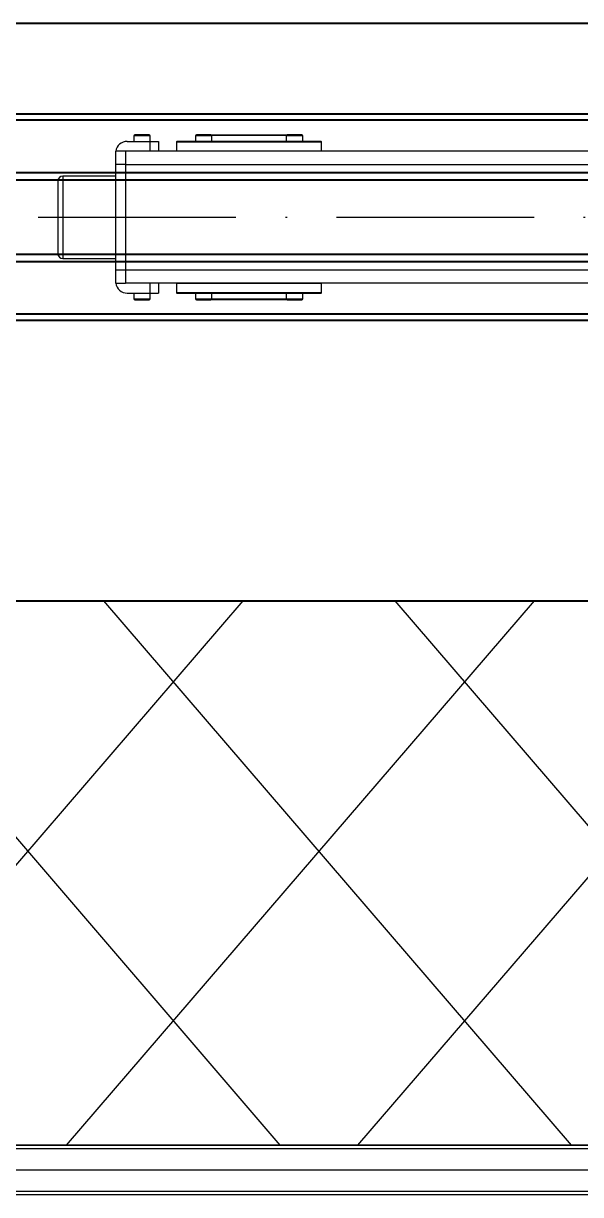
# Model space of a CAD drawing. Header units: centimetres. Extents: x 470464 to 524273, y 49611 to 59074.
# Drawn here: x 503091.4 to 503125.2, y 52481.1 to 52552.1 of the extents above; entities that cross this region are included whole.
import ezdxf

# ---------------------------------------------------------------- set-up
doc = ezdxf.new("R2010")
doc.units = ezdxf.units.CM
doc.header["$MEASUREMENT"] = 0
doc.linetypes.add('1244_Aselsan_MIUM_3000$0$ACAD_ISO10W100', pattern=[18, 12, -3, 0, -3])
doc.linetypes.add('CENTER', pattern=[50.8, 31.75, -6.35, 6.35, -6.35])
doc.layers.add('S-COLS-CONC', color=4, linetype='Continuous', lineweight=40)
doc.layers.add('vinç', color=7, linetype='Continuous')

# ---------------------------------------------------------------- blocks, each defined once
blk = doc.blocks.new('rdthtrjyrjrtdtrhtjytj')
at = {"color": 2, "linetype": 'Continuous', "ltscale": 2}
for p, q in [((413659.332, 75637.336), (413687.721, 75670.338)), ((413689.973, 75637.336), (413661.584, 75670.338)), ((413677.01, 75637.336), (413705.399, 75670.338)), ((413707.651, 75637.336), (413679.261, 75670.338)), ((413694.688, 75637.336), (413723.077, 75670.338)), ((413725.328, 75637.336), (413696.939, 75670.338))]:
    blk.add_line(p, q, dxfattribs=at)
at = {"color": 2}
for p, q in [((414480.785, 75637.338), (413397.785, 75637.338)), ((413397.785, 75634.338), (414480.785, 75634.338))]:
    blk.add_line(p, q, dxfattribs=at)
at = {"color": 2, "ltscale": 3}
for p, q in [((413397.785, 75637.138), (414480.785, 75637.136)), ((413397.785, 75634.539), (414480.785, 75634.539))]:
    blk.add_line(p, q, dxfattribs=at)
at = {"color": 2, "ltscale": 0.4}
blk.add_line((413639.285, 75637.336), (413839.285, 75637.336), dxfattribs=at)
at = {"color": 2, "linetype": 'CENTER', "ltscale": 30}
blk.add_line((413397.785, 75635.838), (414480.785, 75635.836), dxfattribs=at)
at = {"layer": 'vinç', "color": 2}
blk.add_line((414481.785, 75670.338), (413396.785, 75670.338), dxfattribs=at)
blk = doc.blocks.new('ytrbnjytrbtrbrervrer')
at = {"color": 2, "linetype": 'Continuous', "lineweight": 25}
for p, q in [((429327.711, 71718.591), (429329.111, 71718.591)), ((429328.611, 71718.931), (429328.111, 71718.931)), ((429328.111, 71718.931), (429328.111, 71718.591)), ((429329.111, 71718.931), (429328.611, 71718.931)), ((429329.111, 71718.591), (429329.111, 71718.931)), ((429329.111, 71717.991), (429329.111, 71718.591)), ((429329.111, 71718.591), (429329.611, 71718.591)), ((429329.611, 71718.591), (429329.611, 71717.991)), ((429330.736, 71718.591), (429330.711, 71718.566)), ((429330.711, 71718.566), (429330.711, 71718.016)), ((429330.711, 71718.566), (429339.511, 71718.566)), ((429331.903, 71718.591), (429330.736, 71718.591)), ((429332.353, 71718.931), (429331.853, 71718.931)), ((429331.853, 71718.931), (429331.853, 71718.591)), ((429332.137, 71718.591), (429331.903, 71718.591)), ((429338.085, 71718.591), (429332.137, 71718.591)), ((429332.853, 71718.931), (429332.353, 71718.931)), ((429337.384, 71718.971), (429332.838, 71718.971)), ((429337.371, 71718.946), (429332.851, 71718.946)), ((429332.853, 71718.591), (429332.853, 71718.931)), ((429337.869, 71718.931), (429337.369, 71718.931)), ((429337.369, 71718.931), (429337.369, 71718.591)), ((429338.369, 71718.931), (429337.869, 71718.931)), ((429338.319, 71718.591), (429338.085, 71718.591)), ((429339.486, 71718.591), (429338.319, 71718.591)), ((429338.369, 71718.591), (429338.369, 71718.931)), ((429339.511, 71718.566), (429339.486, 71718.591)), ((429339.511, 71718.016), (429339.511, 71718.566)), ((429327.011, 71717.991), (429327.011, 71717.191)), ((429327.611, 71717.991), (429327.011, 71717.991)), ((429376.111, 71717.991), (429327.611, 71717.991)), ((429327.611, 71717.991), (429327.611, 71717.191)), ((429330.711, 71718.016), (429330.736, 71717.991)), ((429330.711, 71718.016), (429339.511, 71718.016)), ((429339.486, 71717.991), (429339.511, 71718.016)), ((429327.011, 71717.191), (429327.011, 71710.791)), ((429327.611, 71717.191), (429327.011, 71717.191)), ((429327.611, 71717.191), (429376.111, 71717.191)), ((429327.611, 71717.191), (429327.611, 71710.791)), ((429323.811, 71716.491), (429323.811, 71711.491)), ((429327.011, 71716.491), (429323.811, 71716.491)), ((429323.811, 71711.491), (429327.011, 71711.491)), ((429327.611, 71710.791), (429327.011, 71710.791)), ((429327.011, 71710.791), (429327.011, 71709.991)), ((429376.111, 71710.791), (429327.611, 71710.791)), ((429327.611, 71710.791), (429327.611, 71709.991)), ((429327.011, 71709.991), (429327.611, 71709.991)), ((429376.111, 71709.991), (429327.611, 71709.991)), ((429327.711, 71709.391), (429329.111, 71709.391)), ((429328.111, 71709.391), (429328.111, 71709.051)), ((429329.111, 71709.391), (429329.111, 71709.991)), ((429329.111, 71709.051), (429329.111, 71709.391)), ((429329.111, 71709.391), (429329.611, 71709.391)), ((429329.611, 71709.991), (429329.611, 71709.391)), ((429330.736, 71709.991), (429330.711, 71709.966)), ((429330.711, 71709.966), (429330.711, 71709.416)), ((429339.511, 71709.966), (429330.711, 71709.966)), ((429330.711, 71709.416), (429330.736, 71709.391)), ((429339.511, 71709.416), (429330.711, 71709.416)), ((429330.736, 71709.391), (429331.903, 71709.391)), ((429331.853, 71709.391), (429331.853, 71709.051)), ((429331.903, 71709.391), (429332.137, 71709.391)), ((429332.137, 71709.391), (429338.085, 71709.391)), ((429332.853, 71709.051), (429332.853, 71709.391)), ((429337.369, 71709.391), (429337.369, 71709.051)), ((429338.085, 71709.391), (429338.319, 71709.391)), ((429338.319, 71709.391), (429339.486, 71709.391)), ((429338.369, 71709.051), (429338.369, 71709.391)), ((429339.511, 71709.966), (429339.486, 71709.991)), ((429339.486, 71709.391), (429339.511, 71709.416)), ((429339.511, 71709.416), (429339.511, 71709.966)), ((429328.111, 71709.051), (429329.111, 71709.051)), ((429331.853, 71709.051), (429332.853, 71709.051)), ((429332.838, 71709.011), (429337.384, 71709.011)), ((429332.851, 71709.036), (429337.371, 71709.036)), ((429337.369, 71709.051), (429337.869, 71709.051)), ((429337.869, 71709.051), (429338.369, 71709.051))]:
    blk.add_line(p, q, dxfattribs=at)
for centre, radius, start, end in [((429327.711, 71717.891), 0.7, 90, 171.78679), ((429328.171, 71718.931), 0.06, 90, 180), ((429329.051, 71718.931), 0.06, 0, 90), ((429331.913, 71718.931), 0.06, 90, 180), ((429332.793, 71718.931), 0.06, 0, 90), ((429337.429, 71718.931), 0.06, 90, 180), ((429338.309, 71718.931), 0.06, 0, 90), ((429323.811, 71716.191), 0.3, 90, 180), ((429323.811, 71711.791), 0.3, 180, 270), ((429327.711, 71710.091), 0.7, 188.21321, 270), ((429328.171, 71709.051), 0.06, 180, 270), ((429329.051, 71709.051), 0.06, 270, 0), ((429331.913, 71709.051), 0.06, 180, 270), ((429332.793, 71709.051), 0.06, 270, 0), ((429337.429, 71709.051), 0.06, 180, 270), ((429338.309, 71709.051), 0.06, 270, 0)]:
    blk.add_arc(centre, radius, start, end, dxfattribs=at)
for points, knots in [([(429328.611, 71718.991), (429328.556, 71718.991), (429328.47, 71718.991), (429328.368, 71718.991), (429328.298, 71718.991), (429328.241, 71718.991), (429328.186, 71718.991), (429328.177, 71718.991), (429328.171, 71718.991)], [0, 0, 0, 0, 0.239452, 0.368355, 0.499999, 0.631637, 0.760543, 1, 1, 1, 1]), ([(429329.051, 71718.991), (429329.045, 71718.991), (429329.036, 71718.991), (429328.981, 71718.991), (429328.924, 71718.991), (429328.854, 71718.991), (429328.751, 71718.991), (429328.666, 71718.991), (429328.611, 71718.991)], [0, 0, 0, 0, 0.239455, 0.36836, 0.499997, 0.631639, 0.760541, 1, 1, 1, 1]), ([(429332.353, 71718.991), (429332.298, 71718.991), (429332.213, 71718.991), (429332.11, 71718.991), (429332.04, 71718.991), (429331.983, 71718.991), (429331.928, 71718.991), (429331.919, 71718.991), (429331.913, 71718.991)], [0, 0, 0, 0, 0.239453, 0.368364, 0.499998, 0.63164, 0.760543, 1, 1, 1, 1]), ([(429332.793, 71718.991), (429332.787, 71718.991), (429332.778, 71718.991), (429332.723, 71718.991), (429332.667, 71718.991), (429332.596, 71718.991), (429332.494, 71718.991), (429332.409, 71718.991), (429332.353, 71718.991)], [0, 0, 0, 0, 0.2394553, 0.3683576, 0.4999979, 0.6316382, 0.7605404, 1, 1, 1, 1]), ([(429337.869, 71718.991), (429337.813, 71718.991), (429337.728, 71718.991), (429337.626, 71718.991), (429337.555, 71718.991), (429337.498, 71718.991), (429337.444, 71718.991), (429337.435, 71718.991), (429337.429, 71718.991)], [0, 0, 0, 0, 0.239453, 0.368356, 0.499998, 0.631639, 0.760543, 1, 1, 1, 1]), ([(429338.309, 71718.991), (429338.303, 71718.991), (429338.294, 71718.991), (429338.239, 71718.991), (429338.182, 71718.991), (429338.112, 71718.991), (429338.009, 71718.991), (429337.924, 71718.991), (429337.869, 71718.991)], [0, 0, 0, 0, 0.2394553, 0.3683576, 0.4999979, 0.6316382, 0.7605404, 1, 1, 1, 1]), ([(429323.511, 71716.183), (429323.511, 71716.185), (429323.511, 71716.197), (429323.511, 71716.129), (429323.511, 71715.975), (429323.511, 71715.77), (429323.511, 71715.573), (429323.511, 71715.36), (429323.511, 71715.07), (429323.511, 71714.692), (429323.511, 71714.291), (429323.511, 71713.864), (429323.511, 71713.426), (429323.511, 71713.002), (429323.511, 71712.682), (429323.511, 71712.456), (429323.511, 71712.259), (429323.511, 71712.055), (429323.511, 71711.954), (429323.511, 71711.905)], [0, 0, 0, 0, 0.019357, 0.091014, 0.164192, 0.23737, 0.27324, 0.309119, 0.377917, 0.442825, 0.507735, 0.576532, 0.648189, 0.721367, 0.794545, 0.830415, 0.866294, 0.935091, 1, 1, 1, 1]), ([(429323.511, 71711.905), (429323.511, 71711.867), (429323.511, 71711.8), (429323.511, 71711.8), (429323.511, 71711.8)], [0, 0, 0, 0, 0.5676398, 1, 1, 1, 1]), ([(429328.171, 71708.991), (429328.177, 71708.991), (429328.186, 71708.991), (429328.241, 71708.991), (429328.298, 71708.991), (429328.368, 71708.991), (429328.47, 71708.991), (429328.556, 71708.991), (429328.611, 71708.991)], [0, 0, 0, 0, 0.239457, 0.368363, 0.500001, 0.631645, 0.760548, 1, 1, 1, 1]), ([(429328.611, 71708.991), (429328.666, 71708.991), (429328.751, 71708.991), (429328.854, 71708.991), (429328.924, 71708.991), (429328.981, 71708.991), (429329.036, 71708.991), (429329.045, 71708.991), (429329.051, 71708.991)], [0, 0, 0, 0, 0.239459, 0.368361, 0.500003, 0.63164, 0.760545, 1, 1, 1, 1]), ([(429331.913, 71708.991), (429331.919, 71708.991), (429331.928, 71708.991), (429331.983, 71708.991), (429332.04, 71708.991), (429332.11, 71708.991), (429332.213, 71708.991), (429332.298, 71708.991), (429332.353, 71708.991)], [0, 0, 0, 0, 0.239457, 0.36836, 0.500002, 0.631636, 0.760547, 1, 1, 1, 1]), ([(429332.353, 71708.991), (429332.409, 71708.991), (429332.494, 71708.991), (429332.596, 71708.991), (429332.667, 71708.991), (429332.723, 71708.991), (429332.778, 71708.991), (429332.787, 71708.991), (429332.793, 71708.991)], [0, 0, 0, 0, 0.2394596, 0.3683618, 0.5000021, 0.6316424, 0.7605447, 1, 1, 1, 1]), ([(429337.429, 71708.991), (429337.435, 71708.991), (429337.444, 71708.991), (429337.498, 71708.991), (429337.555, 71708.991), (429337.626, 71708.991), (429337.728, 71708.991), (429337.813, 71708.991), (429337.869, 71708.991)], [0, 0, 0, 0, 0.239457, 0.368361, 0.500002, 0.631644, 0.760547, 1, 1, 1, 1]), ([(429337.869, 71708.991), (429337.924, 71708.991), (429338.009, 71708.991), (429338.112, 71708.991), (429338.182, 71708.991), (429338.239, 71708.991), (429338.294, 71708.991), (429338.303, 71708.991), (429338.309, 71708.991)], [0, 0, 0, 0, 0.2394596, 0.3683618, 0.5000021, 0.6316424, 0.7605447, 1, 1, 1, 1])]:
    blk.add_open_spline(points, degree=3, knots=knots, dxfattribs=at)
blk = doc.blocks.new('tfdyktstrkydsrtdykulkdtkyg')
at = {"color": 2, "linetype": '1244_Aselsan_MIUM_3000$0$ACAD_ISO10W100'}
blk.add_line((413349.485, 75894.588), (414524.685, 75894.588), dxfattribs=at)
at = {"layer": 'S-COLS-CONC', "color": 2}
for p, q in [((414524.685, 75900.838), (413349.485, 75900.838)), ((414524.685, 75900.472), (413349.485, 75900.472)), ((414524.685, 75897.288), (413349.485, 75897.288)), ((414524.685, 75896.838), (413349.485, 75896.838)), ((414524.685, 75892.338), (413349.485, 75892.338)), ((414524.685, 75891.888), (413349.485, 75891.888)), ((414524.685, 75888.704), (413349.485, 75888.704)), ((414524.685, 75888.338), (413349.485, 75888.338))]:
    blk.add_line(p, q, dxfattribs=at)
blk = doc.blocks.new('dsrtertytresutrjdfurtdh')
at = {"layer": 'S-COLS-CONC', "color": 2}
blk.add_lwpolyline([(413334.385, 75806.838), (414539.785, 75806.838), (414539.785, 75771.838), (413334.385, 75771.838)], close=True, dxfattribs=at)
at = {"layer": 'vinç', "color": 2}
blk.add_blockref('tfdyktstrkydsrtdykulkdtkyg', (0, -111), dxfattribs=at)
blk = doc.blocks.new('ppppppppprwwwwwww')
at = {"layer": 'vinç', "color": 2, "xscale": -1, "rotation": 180}
blk.add_blockref('dsrtertytresutrjdfurtdh', (0, 151477.176), dxfattribs=at)
blk = doc.blocks.new('teyrujehkutk5rjykturjset')
at = {"layer": 'vinç', "color": 2}
for name, p in [('ytrbnjytrbtrbrervrer', (-15647.027, 3979.597)), ('ppppppppprwwwwwww', (0, 0)), ('rdthtrjyrjrtdtrhtjytj', (0, 0))]:
    blk.add_blockref(name, p, dxfattribs=at)
blk = doc.blocks.new('rtrtjhrkıtyurjtyrkurjt')
at = {"layer": 'vinç', "color": 2}
blk.add_blockref('teyrujehkutk5rjykturjset', (3449.374, -3989.374), dxfattribs=at)

msp = doc.modelspace()

# ---------------------------------------------------------------- block references
at = {"layer": 'vinç', "color": 2}
msp.add_blockref('rtrtjhrkıtyurjtyrkurjt', (85967.638, -19163.9), dxfattribs=at)

doc.saveas('drawing.dxf')
